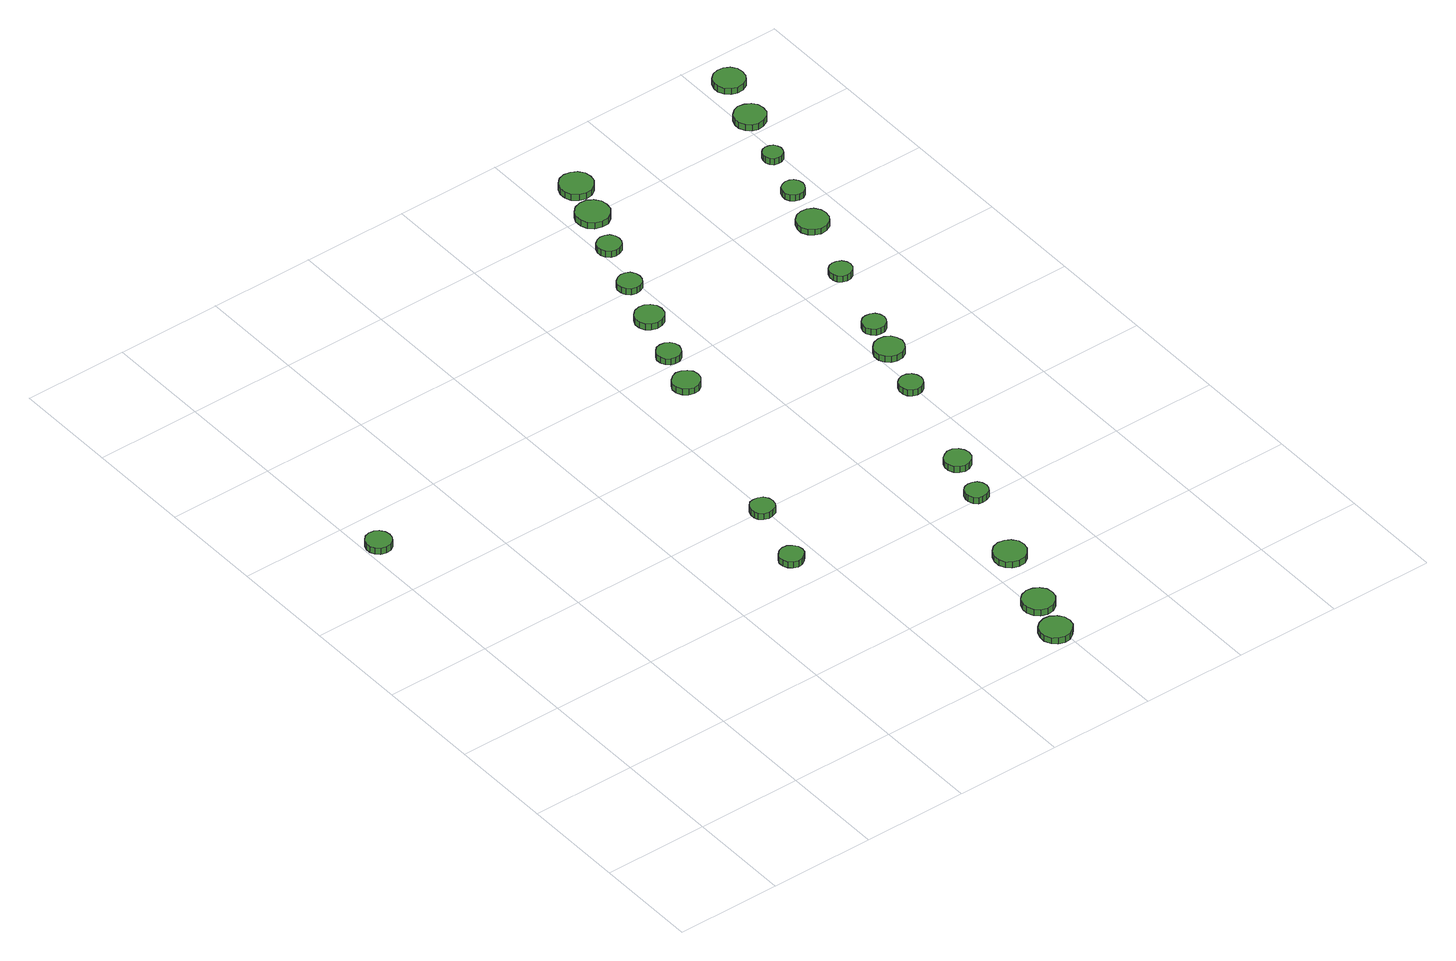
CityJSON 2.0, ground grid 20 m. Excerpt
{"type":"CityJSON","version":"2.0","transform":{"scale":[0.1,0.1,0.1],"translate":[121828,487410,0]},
"CityObjects":{
"tree1":{"type":"SolitaryVegetationObject","attributes":{"function":"something"},"geometry":[{"type":"MultiSurface","lod":"1","boundaries":[[[0,1,2,3,4,5,6,7,8,9,10,11,12,13,14]],[[15,16,17,18,19,20,21,22,23,24,25,26,27,28,29]],[[0,29,28,1]],[[1,28,27,2]],[[2,27,26,3]],[[3,26,25,4]],[[4,25,24,5]],[[5,24,23,6]],[[6,23,22,7]],[[7,22,21,8]],[[8,21,20,9]],[[9,20,19,10]],[[10,19,18,11]],[[11,18,17,12]],[[12,17,16,13]],[[13,16,15,14]],[[14,15,29,0]]]}]},
"tree2":{"type":"SolitaryVegetationObject","attributes":{"function":"something"},"geometry":[{"type":"MultiSurface","lod":"1","boundaries":[[[30,31,32,33,34,35,36,37,38,39,40,41,42,43,44]],[[45,46,47,48,49,50,51,52,53,54,55,56,57,58,59]],[[30,59,58,31]],[[31,58,57,32]],[[32,57,56,33]],[[33,56,55,34]],[[34,55,54,35]],[[35,54,53,36]],[[36,53,52,37]],[[37,52,51,38]],[[38,51,50,39]],[[39,50,49,40]],[[40,49,48,41]],[[41,48,47,42]],[[42,47,46,43]],[[43,46,45,44]],[[44,45,59,30]]]}]},
"tree3":{"type":"SolitaryVegetationObject","attributes":{"function":"something"},"geometry":[{"type":"MultiSurface","lod":"1","boundaries":[[[60,61,62,63,64,65,66,67,68,69,70,71,72,73,74]],[[75,76,77,78,79,80,81,82,83,84,85,86,87,88,89]],[[60,89,88,61]],[[61,88,87,62]],[[62,87,86,63]],[[63,86,85,64]],[[64,85,84,65]],[[65,84,83,66]],[[66,83,82,67]],[[67,82,81,68]],[[68,81,80,69]],[[69,80,79,70]],[[70,79,78,71]],[[71,78,77,72]],[[72,77,76,73]],[[73,76,75,74]],[[74,75,89,60]]]}]},
"tree4":{"type":"SolitaryVegetationObject","attributes":{"function":"something"},"geometry":[{"type":"MultiSurface","lod":"1","boundaries":[[[90,91,92,93,94,95,96,97,98,99,100,101,102,103,104]],[[105,106,107,108,109,110,111,112,113,114,115,116,117,118,119]],[[90,119,118,91]],[[91,118,117,92]],[[92,117,116,93]],[[93,116,115,94]],[[94,115,114,95]],[[95,114,113,96]],[[96,113,112,97]],[[97,112,111,98]],[[98,111,110,99]],[[99,110,109,100]],[[100,109,108,101]],[[101,108,107,102]],[[102,107,106,103]],[[103,106,105,104]],[[104,105,119,90]]]}]},
"tree5":{"type":"SolitaryVegetationObject","attributes":{"function":"something"},"geometry":[{"type":"MultiSurface","lod":"1","boundaries":[[[120,121,122,123,124,125,126,127,128,129,130,131,132,133,134]],[[135,136,137,138,139,140,141,142,143,144,145,146,147,148,149]],[[120,149,148,121]],[[121,148,147,122]],[[122,147,146,123]],[[123,146,145,124]],[[124,145,144,125]],[[125,144,143,126]],[[126,143,142,127]],[[127,142,141,128]],[[128,141,140,129]],[[129,140,139,130]],[[130,139,138,131]],[[131,138,137,132]],[[132,137,136,133]],[[133,136,135,134]],[[134,135,149,120]]]}]},
"tree6":{"type":"SolitaryVegetationObject","attributes":{"function":"something"},"geometry":[{"type":"MultiSurface","lod":"1","boundaries":[[[150,151,152,153,154,155,156,157,158,159,160,161,162,163,164]],[[165,166,167,168,169,170,171,172,173,174,175,176,177,178,179]],[[150,179,178,151]],[[151,178,177,152]],[[152,177,176,153]],[[153,176,175,154]],[[154,175,174,155]],[[155,174,173,156]],[[156,173,172,157]],[[157,172,171,158]],[[158,171,170,159]],[[159,170,169,160]],[[160,169,168,161]],[[161,168,167,162]],[[162,167,166,163]],[[163,166,165,164]],[[164,165,179,150]]]}]},
"tree7":{"type":"SolitaryVegetationObject","attributes":{"function":"something"},"geometry":[{"type":"MultiSurface","lod":"1","boundaries":[[[180,181,182,183,184,185,186,187,188,189,190,191,192,193,194]],[[195,196,197,198,199,200,201,202,203,204,205,206,207,208,209]],[[180,209,208,181]],[[181,208,207,182]],[[182,207,206,183]],[[183,206,205,184]],[[184,205,204,185]],[[185,204,203,186]],[[186,203,202,187]],[[187,202,201,188]],[[188,201,200,189]],[[189,200,199,190]],[[190,199,198,191]],[[191,198,197,192]],[[192,197,196,193]],[[193,196,195,194]],[[194,195,209,180]]]}]},
"tree8":{"type":"SolitaryVegetationObject","attributes":{"function":"something"},"geometry":[{"type":"MultiSurface","lod":"1","boundaries":[[[210,211,212,213,214,215,216,217,218,219,220,221,222,223,224]],[[225,226,227,228,229,230,231,232,233,234,235,236,237,238,239]],[[210,239,238,211]],[[211,238,237,212]],[[212,237,236,213]],[[213,236,235,214]],[[214,235,234,215]],[[215,234,233,216]],[[216,233,232,217]],[[217,232,231,218]],[[218,231,230,219]],[[219,230,229,220]],[[220,229,228,221]],[[221,228,227,222]],[[222,227,226,223]],[[223,226,225,224]],[[224,225,239,210]]]}]},
"tree9":{"type":"SolitaryVegetationObject","attributes":{"function":"something"},"geometry":[{"type":"MultiSurface","lod":"1","boundaries":[[[240,241,242,243,244,245,246,247,248,249,250,251,252,253,254]],[[255,256,257,258,259,260,261,262,263,264,265,266,267,268,269]],[[240,269,268,241]],[[241,268,267,242]],[[242,267,266,243]],[[243,266,265,244]],[[244,265,264,245]],[[245,264,263,246]],[[246,263,262,247]],[[247,262,261,248]],[[248,261,260,249]],[[249,260,259,250]],[[250,259,258,251]],[[251,258,257,252]],[[252,257,256,253]],[[253,256,255,254]],[[254,255,269,240]]]}]},
"tree10":{"type":"SolitaryVegetationObject","attributes":{"function":"something"},"geometry":[{"type":"MultiSurface","lod":"1","boundaries":[[[270,271,272,273,274,275,276,277,278,279,280,281,282,283,284]],[[285,286,287,288,289,290,291,292,293,294,295,296,297,298,299]],[[270,299,298,271]],[[271,298,297,272]],[[272,297,296,273]],[[273,296,295,274]],[[274,295,294,275]],[[275,294,293,276]],[[276,293,292,277]],[[277,292,291,278]],[[278,291,290,279]],[[279,290,289,280]],[[280,289,288,281]],[[281,288,287,282]],[[282,287,286,283]],[[283,286,285,284]],[[284,285,299,270]]]}]},
"tree11":{"type":"SolitaryVegetationObject","attributes":{"function":"something"},"geometry":[{"type":"MultiSurface","lod":"1","boundaries":[[[300,301,302,303,304,305,306,307,308,309,310,311,312,313,314]],[[315,316,317,318,319,320,321,322,323,324,325,326,327,328,329]],[[300,329,328,301]],[[301,328,327,302]],[[302,327,326,303]],[[303,326,325,304]],[[304,325,324,305]],[[305,324,323,306]],[[306,323,322,307]],[[307,322,321,308]],[[308,321,320,309]],[[309,320,319,310]],[[310,319,318,311]],[[311,318,317,312]],[[312,317,316,313]],[[313,316,315,314]],[[314,315,329,300]]]}]},
"tree12":{"type":"SolitaryVegetationObject","attributes":{"function":"something"},"geometry":[{"type":"MultiSurface","lod":"1","boundaries":[[[330,331,332,333,334,335,336,337,338,339,340,341,342,343,344]],[[345,346,347,348,349,350,351,352,353,354,355,356,357,358,359]],[[330,359,358,331]],[[331,358,357,332]],[[332,357,356,333]],[[333,356,355,334]],[[334,355,354,335]],[[335,354,353,336]],[[336,353,352,337]],[[337,352,351,338]],[[338,351,350,339]],[[339,350,349,340]],[[340,349,348,341]],[[341,348,347,342]],[[342,347,346,343]],[[343,346,345,344]],[[344,345,359,330]]]}]},
"tree13":{"type":"SolitaryVegetationObject","attributes":{"function":"something"},"geometry":[{"type":"MultiSurface","lod":"1","boundaries":[[[360,361,362,363,364,365,366,367,368,369,370,371,372,373,374]],[[375,376,377,378,379,380,381,382,383,384,385,386,387,388,389]],[[360,389,388,361]],[[361,388,387,362]],[[362,387,386,363]],[[363,386,385,364]],[[364,385,384,365]],[[365,384,383,366]],[[366,383,382,367]],[[367,382,381,368]],[[368,381,380,369]],[[369,380,379,370]],[[370,379,378,371]],[[371,378,377,372]],[[372,377,376,373]],[[373,376,375,374]],[[374,375,389,360]]]}]},
"tree14":{"type":"SolitaryVegetationObject","attributes":{"function":"something"},"geometry":[{"type":"MultiSurface","lod":"1","boundaries":[[[390,391,392,393,394,395,396,397,398,399,400,401,402,403,404]],[[405,406,407,408,409,410,411,412,413,414,415,416,417,418,419]],[[390,419,418,391]],[[391,418,417,392]],[[392,417,416,393]],[[393,416,415,394]],[[394,415,414,395]],[[395,414,413,396]],[[396,413,412,397]],[[397,412,411,398]],[[398,411,410,399]],[[399,410,409,400]],[[400,409,408,401]],[[401,408,407,402]],[[402,407,406,403]],[[403,406,405,404]],[[404,405,419,390]]]}]},
"tree15":{"type":"SolitaryVegetationObject","attributes":{"function":"something"},"geometry":[{"type":"MultiSurface","lod":"1","boundaries":[[[420,421,422,423,424,425,426,427,428,429,430,431,432,433,434]],[[435,436,437,438,439,440,441,442,443,444,445,446,447,448,449]],[[420,449,448,421]],[[421,448,447,422]],[[422,447,446,423]],[[423,446,445,424]],[[424,445,444,425]],[[425,444,443,426]],[[426,443,442,427]],[[427,442,441,428]],[[428,441,440,429]],[[429,440,439,430]],[[430,439,438,431]],[[431,438,437,432]],[[432,437,436,433]],[[433,436,435,434]],[[434,435,449,420]]]}]},
"tree16":{"type":"SolitaryVegetationObject","attributes":{"function":"something"},"geometry":[{"type":"MultiSurface","lod":"1","boundaries":[[[450,451,452,453,454,455,456,457,458,459,460,461,462,463,464]],[[465,466,467,468,469,470,471,472,473,474,475,476,477,478,479]],[[450,479,478,451]],[[451,478,477,452]],[[452,477,476,453]],[[453,476,475,454]],[[454,475,474,455]],[[455,474,473,456]],[[456,473,472,457]],[[457,472,471,458]],[[458,471,470,459]],[[459,470,469,460]],[[460,469,468,461]],[[461,468,467,462]],[[462,467,466,463]],[[463,466,465,464]],[[464,465,479,450]]]}]},
"tree17":{"type":"SolitaryVegetationObject","attributes":{"function":"something"},"geometry":[{"type":"MultiSurface","lod":"1","boundaries":[[[480,481,482,483,484,485,486,487,488,489,490,491,492,493,494]],[[495,496,497,498,499,500,501,502,503,504,505,506,507,508,509]],[[480,509,508,481]],[[481,508,507,482]],[[482,507,506,483]],[[483,506,505,484]],[[484,505,504,485]],[[485,504,503,486]],[[486,503,502,487]],[[487,502,501,488]],[[488,501,500,489]],[[489,500,499,490]],[[490,499,498,491]],[[491,498,497,492]],[[492,497,496,493]],[[493,496,495,494]],[[494,495,509,480]]]}]},
"tree18":{"type":"SolitaryVegetationObject","attributes":{"function":"something"},"geometry":[{"type":"MultiSurface","lod":"1","boundaries":[[[510,511,512,513,514,515,516,517,518,519,520,521,522,523,524]],[[525,526,527,528,529,530,531,532,533,534,535,536,537,538,539]],[[510,539,538,511]],[[511,538,537,512]],[[512,537,536,513]],[[513,536,535,514]],[[514,535,534,515]],[[515,534,533,516]],[[516,533,532,517]],[[517,532,531,518]],[[518,531,530,519]],[[519,530,529,520]],[[520,529,528,521]],[[521,528,527,522]],[[522,527,526,523]],[[523,526,525,524]],[[524,525,539,510]]]}]},
"tree19":{"type":"SolitaryVegetationObject","attributes":{"function":"something"},"geometry":[{"type":"MultiSurface","lod":"1","boundaries":[[[540,541,542,543,544,545,546,547,548,549,550,551,552,553,554]],[[555,556,557,558,559,560,561,562,563,564,565,566,567,568,569]],[[540,569,568,541]],[[541,568,567,542]],[[542,567,566,543]],[[543,566,565,544]],[[544,565,564,545]],[[545,564,563,546]],[[546,563,562,547]],[[547,562,561,548]],[[548,561,560,549]],[[549,560,559,550]],[[550,559,558,551]],[[551,558,557,552]],[[552,557,556,553]],[[553,556,555,554]],[[554,555,569,540]]]}]},
"tree20":{"type":"SolitaryVegetationObject","attributes":{"function":"something"},"geometry":[{"type":"MultiSurface","lod":"1","boundaries":[[[570,571,572,573,574,575,576,577,578,579,580,581,582,583,584]],[[585,586,587,588,589,590,591,592,593,594,595,596,597,598,599]],[[570,599,598,571]],[[571,598,597,572]],[[572,597,596,573]],[[573,596,595,574]],[[574,595,594,575]],[[575,594,593,576]],[[576,593,592,577]],[[577,592,591,578]],[[578,591,590,579]],[[579,590,589,580]],[[580,589,588,581]],[[581,588,587,582]],[[582,587,586,583]],[[583,586,585,584]],[[584,585,599,570]]]}]},
"tree21":{"type":"SolitaryVegetationObject","attributes":{"function":"something"},"geometry":[{"type":"MultiSurface","lod":"1","boundaries":[[[600,601,602,603,604,605,606,607,608,609,610,611,612,613,614]],[[615,616,617,618,619,620,621,622,623,624,625,626,627,628,629]],[[600,629,628,601]],[[601,628,627,602]],[[602,627,626,603]],[[603,626,625,604]],[[604,625,624,605]],[[605,624,623,606]],[[606,623,622,607]],[[607,622,621,608]],[[608,621,620,609]],[[609,620,619,610]],[[610,619,618,611]],[[611,618,617,612]],[[612,617,616,613]],[[613,616,615,614]],[[614,615,629,600]]]}]},
"tree22":{"type":"SolitaryVegetationObject","attributes":{"function":"something"},"geometry":[{"type":"MultiSurface","lod":"1","boundaries":[[[630,631,632,633,634,635,636,637,638,639,640,641,642,643,644]],[[645,646,647,648,649,650,651,652,653,654,655,656,657,658,659]],[[630,659,658,631]],[[631,658,657,632]],[[632,657,656,633]],[[633,656,655,634]],[[634,655,654,635]],[[635,654,653,636]],[[636,653,652,637]],[[637,652,651,638]],[[638,651,650,639]],[[639,650,649,640]],[[640,649,648,641]],[[641,648,647,642]],[[642,647,646,643]],[[643,646,645,644]],[[644,645,659,630]]]}]},
"tree23":{"type":"SolitaryVegetationObject","attributes":{"function":"something"},"geometry":[{"type":"MultiSurface","lod":"1","boundaries":[[[660,661,662,663,664,665,666,667,668,669,670,671,672,673,674]],[[675,676,677,678,679,680,681,682,683,684,685,686,687,688,689]],[[660,689,688,661]],[[661,688,687,662]],[[662,687,686,663]],[[663,686,685,664]],[[664,685,684,665]],[[665,684,683,666]],[[666,683,682,667]],[[667,682,681,668]],[[668,681,680,669]],[[669,680,679,670]],[[670,679,678,671]],[[671,678,677,672]],[[672,677,676,673]],[[673,676,675,674]],[[674,675,689,660]]]}]},
"tree24":{"type":"SolitaryVegetationObject","attributes":{"function":"something"},"geometry":[{"type":"MultiSurface","lod":"1","boundaries":[[[690,691,692,693,694,695,696,697,698,699,700,701,702,703,704]],[[705,706,707,708,709,710,711,712,713,714,715,716,717,718,719]],[[690,719,718,691]],[[691,718,717,692]],[[692,717,716,693]],[[693,716,715,694]],[[694,715,714,695]],[[695,714,713,696]],[[696,713,712,697]],[[697,712,711,698]],[[698,711,710,699]],[[699,710,709,700]],[[700,709,708,701]],[[701,708,707,702]],[[702,707,706,703]],[[703,706,705,704]],[[704,705,719,690]]]}]}
},
"vertices":[
[51,928,15],[49,938,15],[43,946,15],[35,951,15],[25,952,15],[15,949,15],[8,942,15],[4,933,15],[4,923,15],[8,914,15],[15,907,15],[25,904,15],[35,905,15],[43,910,15],[49,918,15],[49,918,2],[43,910,2],[35,905,2],[25,904,2],[15,907,2],[8,914,2],[4,923,2],[4,933,2],[8,942,2],[15,949,2],[25,952,2],[35,951,2],[43,946,2],[49,938,2],[51,928,2],
[578,467,16],[576,476,16],[570,484,16],[562,489,16],[553,490,16],[544,487,16],[537,480,16],[533,472,16],[533,463,16],[537,454,16],[544,448,16],[553,445,16],[562,446,16],[570,451,16],[576,458,16],[576,458,3],[570,451,3],[562,446,3],[553,445,3],[544,448,3],[537,454,3],[533,463,3],[533,472,3],[537,480,3],[544,487,3],[553,490,3],[562,489,3],[570,484,3],[576,476,3],[578,467,3],
[616,597,18],[614,606,18],[609,614,18],[600,618,18],[591,619,18],[582,617,18],[575,610,18],[572,602,18],[572,592,18],[575,584,18],[582,578,18],[591,575,18],[600,576,18],[609,580,18],[614,588,18],[614,588,5],[609,580,5],[600,576,5],[591,575,5],[582,578,5],[575,584,5],[572,592,5],[572,602,5],[575,610,5],[582,617,5],[591,619,5],[600,618,5],[609,614,5],[614,606,5],[616,597,5],
[815,34,21],[813,46,21],[805,56,21],[794,63,21],[782,64,21],[770,60,21],[761,52,21],[756,40,21],[756,28,21],[761,16,21],[770,8,21],[782,4,21],[794,5,21],[805,12,21],[813,22,21],[813,22,8],[805,12,8],[794,5,8],[782,4,8],[770,8,8],[761,16,8],[756,28,8],[756,40,8],[761,52,8],[770,60,8],[782,64,8],[794,63,8],[805,56,8],[813,46,8],[815,34,8],
[840,114,18],[838,126,18],[830,136,18],[820,142,18],[807,144,18],[795,140,18],[786,132,18],[781,120,18],[781,108,18],[786,96,18],[795,88,18],[807,84,18],[820,85,18],[830,92,18],[838,102,18],[838,102,5],[830,92,5],[820,85,5],[807,84,5],[795,88,5],[786,96,5],[781,108,5],[781,120,5],[786,132,5],[795,140,5],[807,144,5],[820,142,5],[830,136,5],[838,126,5],[840,114,5],
[881,245,17],[879,257,17],[871,267,17],[861,273,17],[848,275,17],[836,271,17],[827,263,17],[822,251,17],[822,239,17],[827,227,17],[836,219,17],[848,215,17],[861,216,17],[871,223,17],[879,233,17],[879,233,4],[871,223,4],[861,216,4],[848,215,4],[836,219,4],[827,227,4],[822,239,4],[822,251,4],[827,263,4],[836,271,4],[848,275,4],[861,273,4],[871,267,4],[879,257,4],[881,245,4],
[723,940,18],[721,951,18],[714,959,18],[705,964,18],[695,966,18],[685,962,18],[677,955,18],[672,946,18],[672,935,18],[677,925,18],[685,918,18],[695,915,18],[705,916,18],[714,921,18],[721,930,18],[721,930,5],[714,921,5],[705,916,5],[695,915,5],[685,918,5],[677,925,5],[672,935,5],[672,946,5],[677,955,5],[685,962,5],[695,966,5],[705,964,5],[714,959,5],[721,951,5],[723,940,5],
[927,407,18],[925,416,18],[920,423,18],[912,427,18],[903,428,18],[895,426,18],[888,420,18],[885,411,18],[885,403,18],[888,394,18],[895,388,18],[903,386,18],[912,387,18],[920,391,18],[925,398,18],[925,398,5],[920,391,5],[912,387,5],[903,386,5],[895,388,5],[888,394,5],[885,403,5],[885,411,5],[888,420,5],[895,426,5],[903,428,5],[912,427,5],[920,423,5],[925,416,5],[927,407,5],
[745,1021,16],[743,1030,16],[738,1038,16],[730,1042,16],[721,1043,16],[712,1041,16],[705,1034,16],[701,1026,16],[701,1017,16],[705,1008,16],[712,1002,16],[721,999,16],[730,1000,16],[738,1005,16],[743,1012,16],[743,1012,3],[738,1005,3],[730,1000,3],[721,999,3],[712,1002,3],[705,1008,3],[701,1017,3],[701,1026,3],[705,1034,3],[712,1041,3],[721,1043,3],[730,1042,3],[738,1038,3],[743,1030,3],[745,1021,3],
[954,490,22],[952,500,22],[946,508,22],[937,514,22],[927,515,22],[918,511,22],[910,505,22],[906,495,22],[906,485,22],[910,476,22],[918,469,22],[927,466,22],[937,467,22],[946,472,22],[952,480,22],[952,480,9],[946,472,9],[937,467,9],[927,466,9],[918,469,9],[910,476,9],[906,485,9],[906,495,9],[910,505,9],[918,511,9],[927,515,9],[937,514,9],[946,508,9],[952,500,9],[954,490,9],
[783,1118,16],[781,1129,16],[774,1138,16],[765,1143,16],[754,1144,16],[743,1141,16],[735,1133,16],[730,1123,16],[730,1112,16],[735,1102,16],[743,1095,16],[754,1092,16],[765,1093,16],[774,1098,16],[781,1107,16],[781,1107,3],[774,1098,3],[765,1093,3],[754,1092,3],[743,1095,3],[735,1102,3],[730,1112,3],[730,1123,3],[735,1133,3],[743,1141,3],[754,1144,3],[765,1143,3],[774,1138,3],[781,1129,3],[783,1118,3],
[807,1209,16],[805,1218,16],[800,1226,16],[792,1230,16],[783,1231,16],[774,1228,16],[767,1222,16],[763,1214,16],[763,1204,16],[767,1196,16],[774,1190,16],[783,1187,16],[792,1188,16],[800,1192,16],[805,1200,16],[805,1200,3],[800,1192,3],[792,1188,3],[783,1187,3],[774,1190,3],[767,1196,3],[763,1204,3],[763,1214,3],[767,1222,3],[774,1228,3],[783,1231,3],[792,1230,3],[800,1226,3],[805,1218,3],[807,1209,3],
[1013,698,22],[1011,707,22],[1006,714,22],[998,719,22],[989,720,22],[980,717,22],[973,711,22],[970,703,22],[970,693,22],[973,685,22],[980,679,22],[989,676,22],[998,677,22],[1006,682,22],[1011,689,22],[1011,689,9],[1006,682,9],[998,677,9],[989,676,9],[980,679,9],[973,685,9],[970,693,9],[970,703,9],[973,711,9],[980,717,9],[989,720,9],[998,719,9],[1006,714,9],[1011,707,9],[1013,698,9],
[841,1309,16],[839,1318,16],[834,1326,16],[826,1330,16],[817,1331,16],[808,1328,16],[801,1322,16],[797,1314,16],[797,1304,16],[801,1296,16],[808,1289,16],[817,1287,16],[826,1288,16],[834,1292,16],[839,1300,16],[839,1300,3],[834,1292,3],[826,1288,3],[817,1287,3],[808,1289,3],[801,1296,3],[797,1304,3],[797,1314,3],[801,1322,3],[808,1328,3],[817,1331,3],[826,1330,3],[834,1326,3],[839,1318,3],[841,1309,3],
[1051,799,18],[1048,810,18],[1042,819,18],[1032,825,18],[1020,826,18],[1009,823,18],[1001,815,18],[996,805,18],[996,793,18],[1001,783,18],[1009,775,18],[1020,772,18],[1032,773,18],[1042,779,18],[1048,788,18],[1048,788,5],[1042,779,5],[1032,773,5],[1020,772,5],[1009,775,5],[1001,783,5],[996,793,5],[996,805,5],[1001,815,5],[1009,823,5],[1020,826,5],[1032,825,5],[1042,819,5],[1048,810,5],[1051,799,5],
[879,1392,17],[877,1405,17],[869,1415,17],[858,1422,17],[845,1423,17],[832,1419,17],[823,1410,17],[818,1399,17],[818,1386,17],[823,1374,17],[832,1365,17],[845,1361,17],[858,1362,17],[869,1369,17],[877,1379,17],[877,1379,4],[869,1369,4],[858,1362,4],[845,1361,4],[832,1365,4],[823,1374,4],[818,1386,4],[818,1399,4],[823,1410,4],[832,1419,4],[845,1423,4],[858,1422,4],[869,1415,4],[877,1405,4],[879,1392,4],
[1067,869,16],[1065,878,16],[1060,885,16],[1052,889,16],[1043,890,16],[1035,888,16],[1028,882,16],[1024,873,16],[1024,864,16],[1028,856,16],[1035,850,16],[1043,848,16],[1052,848,16],[1060,853,16],[1065,860,16],[1065,860,3],[1060,853,3],[1052,848,3],[1043,848,3],[1035,850,3],[1028,856,3],[1024,864,3],[1024,873,3],[1028,882,3],[1035,888,3],[1043,890,3],[1052,889,3],[1060,885,3],[1065,878,3],[1067,869,3],
[904,1469,16],[902,1481,16],[894,1492,16],[883,1498,16],[870,1500,16],[858,1496,16],[848,1487,16],[843,1475,16],[843,1462,16],[848,1450,16],[858,1442,16],[870,1438,16],[883,1439,16],[894,1446,16],[902,1456,16],[902,1456,3],[894,1446,3],[883,1439,3],[870,1438,3],[858,1442,3],[848,1450,3],[843,1462,3],[843,1475,3],[848,1487,3],[858,1496,3],[870,1500,3],[883,1498,3],[894,1492,3],[902,1481,3],[904,1469,3],
[1109,1016,15],[1107,1024,15],[1102,1031,15],[1094,1035,15],[1086,1036,15],[1078,1034,15],[1071,1028,15],[1068,1020,15],[1068,1011,15],[1071,1003,15],[1078,997,15],[1086,995,15],[1094,996,15],[1102,1000,15],[1107,1007,15],[1107,1007,2],[1102,1000,2],[1094,996,2],[1086,995,2],[1078,997,2],[1071,1003,2],[1068,1011,2],[1068,1020,2],[1071,1028,2],[1078,1034,2],[1086,1036,2],[1094,1035,2],[1102,1031,2],[1107,1024,2],[1109,1016,2],
[1159,1148,16],[1157,1159,16],[1150,1169,16],[1139,1175,16],[1127,1176,16],[1116,1173,16],[1107,1165,16],[1102,1154,16],[1102,1142,16],[1107,1131,16],[1116,1123,16],[1127,1119,16],[1139,1120,16],[1150,1126,16],[1157,1136,16],[1157,1136,4],[1150,1126,4],[1139,1120,4],[1127,1119,4],[1116,1123,4],[1107,1131,4],[1102,1142,4],[1102,1154,4],[1107,1165,4],[1116,1173,4],[1127,1176,4],[1139,1175,4],[1150,1169,4],[1157,1159,4],[1159,1148,4],
[1177,1234,16],[1175,1243,16],[1170,1250,16],[1163,1254,16],[1154,1255,16],[1146,1252,16],[1139,1247,16],[1136,1239,16],[1136,1230,16],[1139,1222,16],[1146,1216,16],[1154,1213,16],[1163,1214,16],[1170,1219,16],[1175,1226,16],[1175,1226,3],[1170,1219,3],[1163,1214,3],[1154,1213,3],[1146,1216,3],[1139,1222,3],[1136,1230,3],[1136,1239,3],[1139,1247,3],[1146,1252,3],[1154,1255,3],[1163,1254,3],[1170,1250,3],[1175,1243,3],[1177,1234,3],
[1206,1331,15],[1204,1338,15],[1200,1345,15],[1193,1348,15],[1186,1349,15],[1178,1347,15],[1173,1342,15],[1170,1335,15],[1170,1327,15],[1173,1320,15],[1178,1315,15],[1186,1313,15],[1193,1313,15],[1200,1317,15],[1204,1323,15],[1204,1323,2],[1200,1317,2],[1193,1313,2],[1186,1313,2],[1178,1315,2],[1173,1320,2],[1170,1327,2],[1170,1335,2],[1173,1342,2],[1178,1347,2],[1186,1349,2],[1193,1348,2],[1200,1345,2],[1204,1338,2],[1206,1331,2],
[1246,1432,17],[1244,1444,17],[1237,1453,17],[1226,1459,17],[1214,1461,17],[1203,1457,17],[1194,1449,17],[1189,1438,17],[1189,1426,17],[1194,1415,17],[1203,1407,17],[1214,1403,17],[1226,1405,17],[1237,1411,17],[1244,1420,17],[1244,1420,4],[1237,1411,4],[1226,1405,4],[1214,1403,4],[1203,1407,4],[1194,1415,4],[1189,1426,4],[1189,1438,4],[1194,1449,4],[1203,1457,4],[1214,1461,4],[1226,1459,4],[1237,1453,4],[1244,1444,4],[1246,1432,4],
[1278,1531,16],[1276,1542,16],[1269,1552,16],[1258,1558,16],[1246,1559,16],[1235,1556,16],[1226,1548,16],[1221,1537,16],[1221,1525,16],[1226,1514,16],[1235,1506,16],[1246,1502,16],[1258,1503,16],[1269,1509,16],[1276,1519,16],[1276,1519,3],[1269,1509,3],[1258,1503,3],[1246,1502,3],[1235,1506,3],[1226,1514,3],[1221,1525,3],[1221,1537,3],[1226,1548,3],[1235,1556,3],[1246,1559,3],[1258,1558,3],[1269,1552,3],[1276,1542,3],[1278,1531,3]
]}
